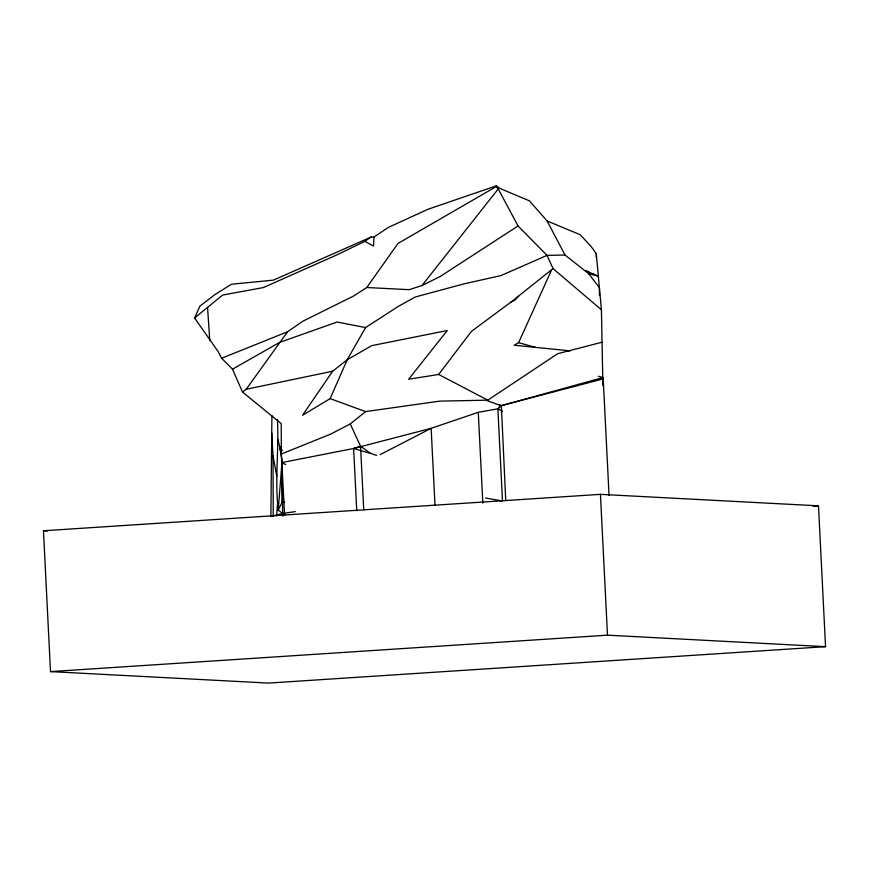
<?xml version="1.0" encoding="UTF-8"?>
<svg xmlns="http://www.w3.org/2000/svg" width="869" height="869" viewBox="0 0 869 869"><rect width="100%" height="100%" fill="white"/><g stroke="black" fill="none" stroke-linecap="round" stroke-linejoin="round"><path stroke-width="1.3" d="M271.736 432.74L273.007 455.899L273.246 516.219M271.91 415.599L270.867 516.414L282.675 513.481L295.275 511.613M282.816 516.175L282.675 513.481L278.232 510.157C274.756 479.992 279.025 449.642 277.439 419.401M602.912 385.63L601.424 309.809L596.264 253.629L591.387 246.85L580.253 234.728L547.112 220.965L529.384 200.815L500.522 188.682L496.145 185.912L428.102 209.223L388.432 227.363L373.92 237.085L371.248 236.976L273.453 280.122L231.458 284.239L214.795 294.678L199.892 306.149L194.591 317.978L217.934 351.282L221.628 358.245L232.512 369.184L242.527 392.071L281.198 423.594L281.393 453.998L284.608 515.404M373.92 237.085L373.551 246.046L364.817 241.365L337.324 254.682L263.394 287.552L222.692 295.036L194.591 317.978M276.657 515.904L277.515 504.248M285.716 464.611L281.958 462.558L278.232 510.157L282.056 502.271L281.958 462.558L353.629 448.491L431.143 428.319L478.276 412.308L497.872 408.799L500.978 405.747L603.14 377.537L609.05 495.417M281.132 446.47L280.079 448.882L282.295 462.493M601.967 342.234L557.626 353.726L487.791 400.164L438.671 374.474L408.636 379.242L447.253 330.524L371.693 345.656L347.209 359.777L332.631 371.226L302.564 415.241L330.144 398.632L347.209 359.777L365.556 327.58L398.284 306.409L415.132 297.035L463.481 284L501 275.56L547.025 255.377L565.035 255.03L588.65 273.659L599.393 287.672L599.491 295.558M570.27 350.88L514.187 345.232L518.608 342.658L551.717 269.651L553.086 268.64L601.424 309.809M221.628 358.245L287.541 331.784L302.933 321.172L353.857 295.884L366.783 287.509L397.98 243.45L496.275 186.553L496.145 185.912M242.527 392.071L246.199 389.279L287.541 331.784M438.671 374.474L471.411 331.393L510.961 302.108L551.717 269.651M366.783 287.509L409.158 289.681L421.954 285.553L498.23 188.921L496.275 186.553M519.065 295.612L514.752 300.261L510.961 302.108M502.488 500.935L497.872 408.799L500.968 405.747L603.151 378.895M277.928 439.29L281.393 453.998L330.665 434.12L350.261 423.942L365.577 411.591L439.757 401.13L487.791 400.164M364.817 241.365L371.248 236.976M553.086 268.64L547.025 255.377L518.043 225.973L440.257 276.461L421.954 285.553M232.512 369.184L279.633 342.397L337.107 322.03L365.556 327.58M380.188 454.606L431.143 428.319L435.011 505.552M356.757 510.82L353.629 448.491L360.548 446.231L370.476 453.368L376.603 455.41M246.199 389.279L332.631 371.226M282.056 502.271L284.739 501.88M43.45 530.774L600.436 494.352L818.489 505.834L825.55 646.666L268.564 683.088L50.511 671.607L43.45 530.774L47.513 530.992M813.08 506.182L818.489 505.834M50.511 671.607L607.496 635.174L825.55 646.666M505.736 500.587L501.37 405.747M500.978 405.595L486.77 400.555M588.65 273.659L598.339 276.168L585.239 270.585L588.639 271.747L588.65 273.659L593.484 273.963M485.619 497.98L501.587 500.892M499.805 405.117L498.925 404.65L499.914 405.269M500.479 405.28L501.098 405.758M598.35 376.266L603.14 377.537M518.608 342.658L535.456 347.339M353.629 448.491L370.476 453.368M330.144 398.632L365.577 411.591M497.872 408.799L502.478 411.352M282.284 450.414L280.079 448.882L282.132 450.62M547.112 220.965L565.035 255.03M498.23 188.921L518.043 225.973M350.261 423.942L360.548 446.231L363.742 509.918M273.007 455.899L276.755 476.027M207.572 307.485L209.777 340.529M600.436 494.352L607.496 635.174M478.276 412.308L482.827 503.097M596.264 253.629L596.33 257.669M281.958 462.558L282.675 513.481"/></g></svg>
